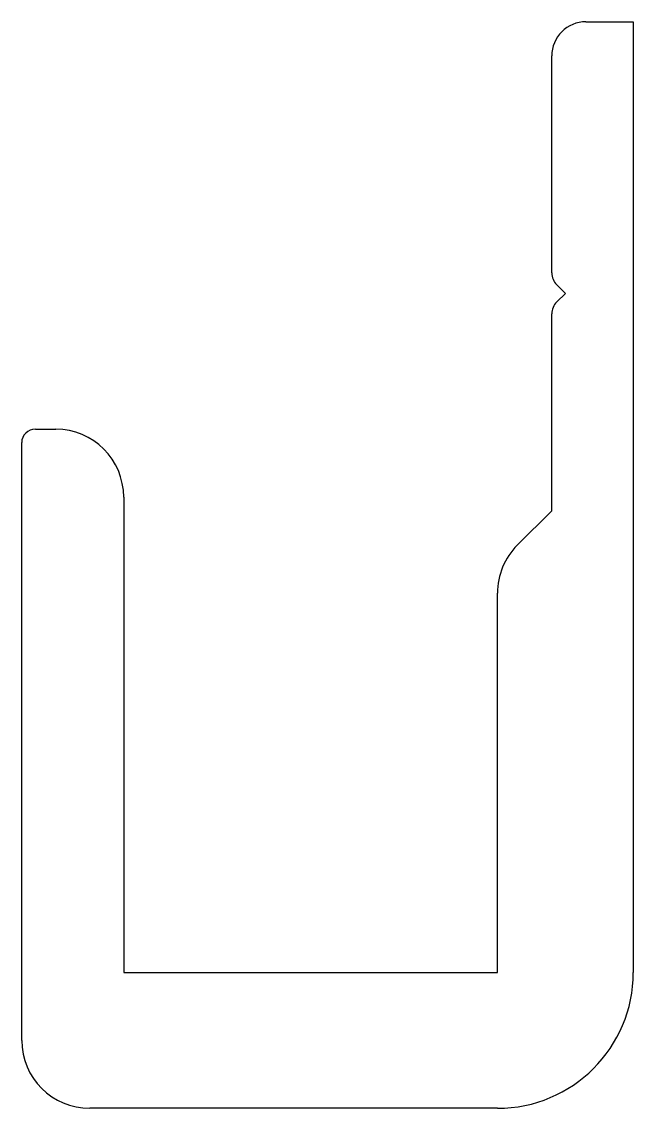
# Model space of a CAD drawing. Extents: x 2128.7 to 2137.7, y 204.5 to 220.5.
import ezdxf

# ---------------------------------------------------------------- set-up
doc = ezdxf.new("R2010")
doc.units = 0
doc.header["$LTSCALE"] = 15
doc.layers.get('0').update_dxf_attribs({"linetype": 'CONTINUOUS'})

msp = doc.modelspace()

# ---------------------------------------------------------------- linework, layer by layer
at = {"ltscale": 0.05}
for p, q in [((2137.041, 220.458), (2137.741, 220.458)), ((2137.741, 220.458), (2137.741, 206.458)), ((2136.541, 216.761), (2136.541, 219.958)), ((2136.741, 216.458), (2136.614, 216.585)), ((2136.614, 216.332), (2136.741, 216.458)), ((2136.541, 213.258), (2136.541, 216.155)), ((2128.941, 214.458), (2129.241, 214.458)), ((2128.741, 205.458), (2128.741, 214.26)), ((2130.241, 213.459), (2130.241, 206.458)), ((2136.033, 212.751), (2136.541, 213.258)), ((2135.741, 206.458), (2135.741, 212.044)), ((2130.241, 206.458), (2135.741, 206.458)), ((2135.741, 204.458), (2129.741, 204.458))]:
    msp.add_line(p, q, dxfattribs=at)
for centre, radius, start, end in [((2137.041, 219.958), 0.5, 89.9999, 180.0001), ((2136.791, 216.762), 0.25, 180.0001, 224.9978), ((2136.791, 216.155), 0.25, 134.9978, 180), ((2128.939, 214.26), 0.199, 89.6635, 179.9999), ((2129.241, 213.459), 1, 360, 90), ((2136.741, 212.044), 1, 135.001, 180), ((2135.741, 206.458), 2, 270, 0), ((2129.741, 205.458), 1, 180, 270)]:
    msp.add_arc(centre, radius, start, end, dxfattribs=at)

doc.saveas('drawing.dxf')
